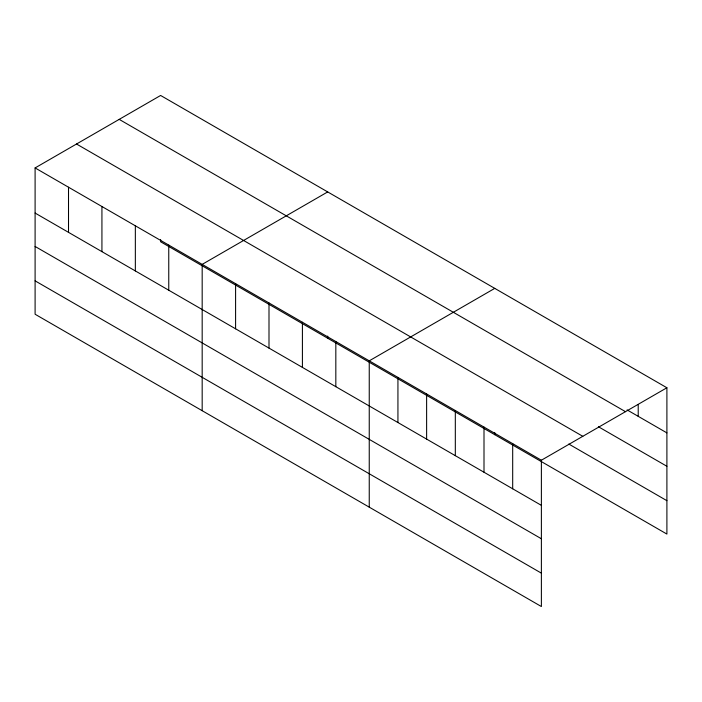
<?xml version="1.0" encoding="UTF-8"?>
<svg xmlns="http://www.w3.org/2000/svg" width="702" height="702" viewBox="0 0 702 702"><rect width="100%" height="100%" fill="white"/><g stroke="black" fill="none" stroke-linecap="round" stroke-linejoin="round"><path stroke-width="1.05" d="M35.1 167.927L541.382 460.222L541.382 606.537L35.1 314.242L35.1 167.927L160.618 95.463L666.9 387.758L666.9 534.073L160.618 241.778L160.618 239.619M327.694 191.918L202.176 264.382L202.176 410.696M494.761 288.373L369.243 360.846L369.243 507.16M541.382 460.222L666.9 387.758M627.105 409.915L666.9 432.888M119.2 119.375L625.482 411.67M598.42 426.746L666.9 466.277M76.518 144.015L582.8 436.311M568.804 444.05L666.9 500.684M35.1 213.057L541.382 505.361M35.1 246.455L541.382 538.75M35.1 280.853L541.382 573.148M638.215 404.51L638.215 416.33M512.688 443.664L512.688 488.794M494.761 432.537L494.761 434.687M484.003 427.097L484.003 472.235M455.317 410.538L455.317 455.668M426.623 393.971L426.623 439.101M397.937 377.404L397.937 422.543M335.828 341.549L335.828 386.688M327.694 336.082L327.694 338.232M302.413 322.262L302.413 367.392M268.998 302.966L268.998 348.104M235.591 283.678L235.591 328.808M168.761 245.095L168.761 290.224M135.346 225.798L135.346 270.937M101.93 206.511L101.93 251.641M68.515 187.215L68.515 232.353"/></g></svg>
